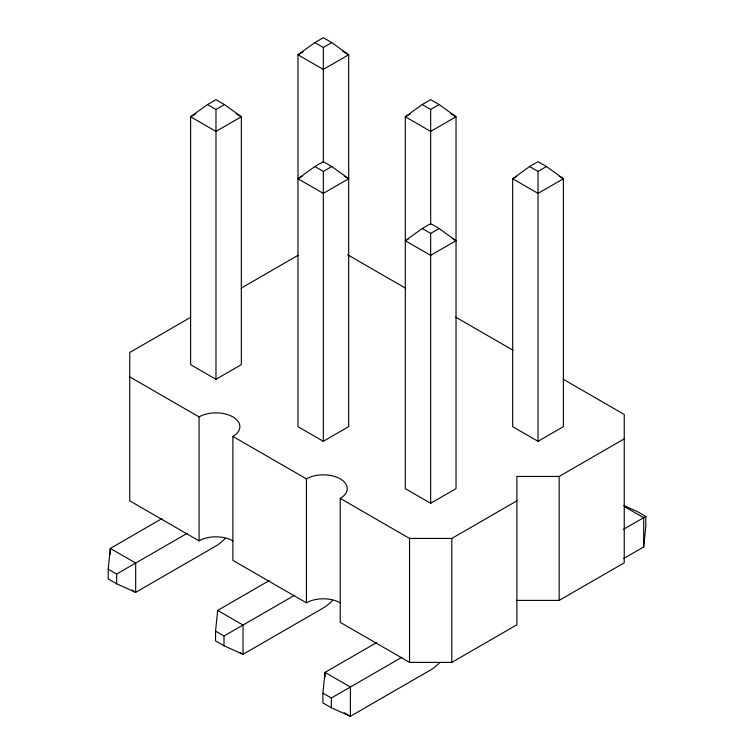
<?xml version="1.0" encoding="UTF-8"?>
<svg xmlns="http://www.w3.org/2000/svg" width="754" height="754" viewBox="0 0 754 754"><rect width="100%" height="100%" fill="white"/><g stroke="black" fill="none" stroke-linecap="round" stroke-linejoin="round"><path stroke-width="1.13" d="M225.097 538.544A36.654 21.159 -60 0 1 215.437 546.292L135.673 592.342L116.653 583.803L108.199 578.921L108.199 569.157L110.31 548.422L161.94 518.611M332.457 600.533A36.654 21.159 -60 0 1 322.787 608.271L243.024 654.321L224.004 645.782L215.55 640.9L215.55 631.136L217.661 610.401L269.291 580.589M439.808 662.512A36.654 21.159 -60 0 1 430.138 670.249L350.374 716.3L331.355 707.761L322.901 702.879L322.901 693.115L325.012 672.38L376.642 642.568M623.492 558.61L643.69 546.952L645.801 526.217L645.801 516.452L637.347 511.57L623.615 505.406M207.52 104.561L190.611 116.757L190.611 364.682L215.974 379.319L241.327 364.682L241.327 116.757L224.428 104.561L215.974 99.679L207.52 104.561L215.974 109.443L224.428 104.561M314.87 42.582L297.962 54.778L297.962 426.66L323.325 441.297L348.687 426.66L348.687 54.778L331.779 42.582L323.325 37.7L314.87 42.582L323.325 47.464L331.779 42.582M297.962 178.736L314.87 166.54L323.325 161.658L331.779 166.54L348.687 178.736L323.325 193.382L297.962 178.736L302.024 176.398M422.221 104.561L405.313 116.757L405.313 488.639L430.675 503.276L456.038 488.639L456.038 116.757L439.13 104.561L430.675 99.679L422.221 104.561L430.675 109.443L439.13 104.561M405.313 240.715L422.221 228.519L430.675 223.636L439.13 228.519L456.038 240.715L430.675 255.361L405.313 240.715L408.357 238.961M529.572 166.54L512.673 178.736L512.673 426.66L538.026 441.297L563.389 426.66L563.389 178.736L546.48 166.54L538.026 161.658L529.572 166.54L538.026 171.422L546.48 166.54M195.682 113.835L190.611 116.757L215.974 131.403L241.327 116.757L236.256 113.835M303.033 51.856L297.962 54.778L323.325 69.425L348.687 54.778L342.599 51.272M410.393 113.835L405.313 116.757L430.675 131.403L456.038 116.757L450.967 113.835M314.87 166.54L323.325 171.422L331.779 166.54M190.771 317.255L129.754 352.476L129.754 500.844L199.065 540.863A23.911 13.808 0 0 1 232.873 540.863M241.176 288.151L298.122 255.276M516.726 176.398L512.673 178.736L538.026 193.382L563.389 178.736L559.327 176.398M422.221 228.519L430.675 233.401L439.13 228.519M108.199 569.157L116.653 574.039L187.294 533.257M215.55 631.136L224.004 636.018L294.644 595.236M129.754 376.877L199.065 416.896A23.911 13.808 0 0 1 232.873 416.896A23.911 13.808 0 0 1 232.873 436.425L306.416 478.875A23.911 13.808 0 0 1 340.233 478.875A23.911 13.808 0 0 1 340.233 498.403L409.545 538.422L451.806 538.422L516.895 500.844M340.233 498.403L340.233 622.361L409.545 662.38L451.806 662.38L516.895 624.802L516.895 476.443L559.157 476.443L624.246 438.866M322.901 693.115L331.355 697.997L401.995 657.215M623.445 529.365L645.801 516.452M516.895 600.401L559.157 600.401L624.246 562.823L624.246 414.464L563.087 379.149M344.625 176.398L348.687 178.736M452.994 238.961L456.038 240.715M347.519 254.692L405.614 288.235M455.642 317.114L513.059 350.271M624.416 506.547L643.69 517.678L643.69 546.952M340.233 602.842A23.911 13.808 0 0 0 306.416 602.842L232.873 560.382L232.873 436.425M217.661 610.401L243.024 625.038L243.024 654.321L239.979 652.568M131.611 589.996L135.673 592.342L135.673 563.059L110.31 548.422L110.31 554.275M344.286 712.784L350.374 716.3L350.374 687.017L325.012 672.38L325.012 677.064M559.157 476.443L559.157 600.401M538.026 171.422L538.026 441.297M451.806 538.422L451.806 662.38M430.675 109.443L430.675 224.221M430.675 233.401L430.675 503.276M409.545 538.422L409.545 662.38M331.355 697.997L331.355 707.761M323.325 47.464L323.325 162.242M323.325 171.422L323.325 441.297M306.416 478.875L306.416 602.842M224.004 636.018L224.004 645.782M215.974 109.443L215.974 379.319M199.065 416.896L199.065 540.863M116.653 574.039L116.653 583.803"/></g></svg>
